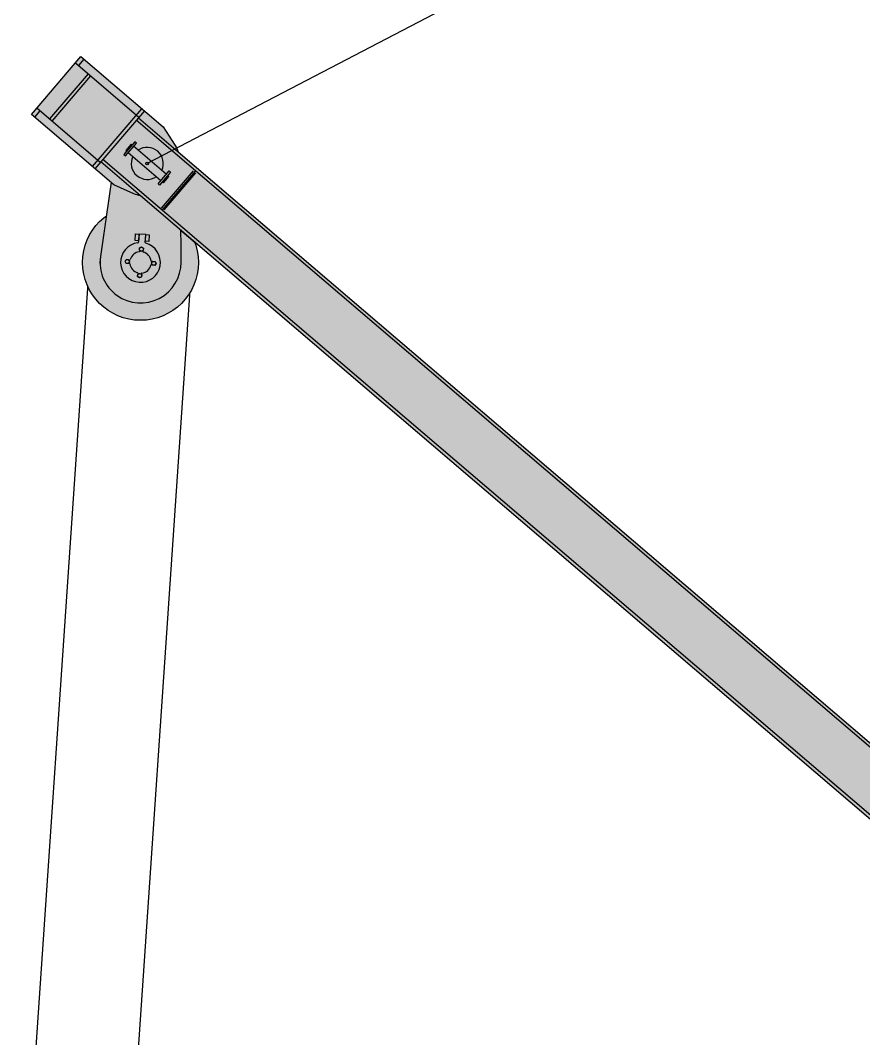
# Model space of a CAD drawing. Header units: millimetres. Extents: x 3847 to 29691, y 5505 to 44718.
# Drawn here: x 6560 to 11656, y 27558 to 33714 of the extents above; entities that cross this region are included whole.
import ezdxf
from ezdxf.enums import TextEntityAlignment as Align

# ---------------------------------------------------------------- set-up
doc = ezdxf.new("R2010")
doc.units = ezdxf.units.MM
doc.set_wipeout_variables(frame=1)
doc.layers.add('Техника. Кран Liebherr LR 1750', color=251, linetype='Continuous', lineweight=30)
doc.layers.add('Техника. Кран Liebherr LR 1750. Штриховка', color=7, linetype='Continuous', lineweight=15, true_color=0xefd96b)
doc.styles.get("Standard").update_dxf_attribs({"font": ''})
doc.styles.get('Standard').set_extended_font_data('Mipgost')

# ---------------------------------------------------------------- blocks, each defined once
blk = doc.blocks.new('BLOCK-20150606.23495026')
at = {"color": 0, "linetype": 'ByBlock', "lineweight": -2, "transparency": 16777216}
blk.add_wipeout([(-315, -244.1), (-324.8, -277.9), (-351.8, -300.4), (-386.8, -303.8), (-417.7, -287.1), (-417.7, -287.1), (-513.6, -189.8), (-513.6, -189.8), (-514.2, -189.1), (-514.6, -188.2), (-514.9, -187.3), (-515, -186.3), (-515, -180), (-540, -180), (-540, -175), (-11403.2, -175), (-11403.2, -175), (-11412.6, -179.9), (-11422.3, -184.3), (-11432.2, -188.1), (-11442.3, -191.5), (-11442.3, -191.5), (-11570, -230), (-12225, -230), (-12225, 230), (-11570, 230), (-11442.3, 191.5), (-11442.3, 191.5), (-11432.2, 188.1), (-11422.3, 184.3), (-11412.6, 179.9), (-11403.2, 175), (-11403.2, 175), (-690.3, 175), (-690.3, 175), (-660.8, 210), (-617, 223), (-573.2, 210), (-543.7, 175), (-543.7, 175), (-540, 175), (-540, 180), (-315, 180), (-315, 175), (-243.6, 175), (-243.6, 175), (-234.6, 187), (-224.9, 198.5), (-214.7, 209.5), (-203.9, 220), (-203.9, 220), (-39.7, 220), (-39.7, 220), (-29, 209.5), (-18.7, 198.5), (-9.1, 187), (0, 175), (0, 175), (0, 175), (86.6, 152.1), (150.5, 89.4), (175, 3.2), (153.7, -83.7), (92.1, -148.8), (6.5, -174.9), (0, -175), (-315, -175), (-315, -245)], dxfattribs=at).dxf.layer = 'Техника. Кран Liebherr LR 1750'
at = {"layer": 'Техника. Кран Liebherr LR 1750. Штриховка', "transparency": 16777216}
h = blk.add_hatch(color=256, dxfattribs=at)
h.dxf.hatch_style = 1
edge = h.paths.add_edge_path(flags=16)
edge.add_arc((0, 0), 93.4, 0, 360)
edge = h.paths.add_edge_path(flags=16)
edge.add_arc((-375, -245), 25, 0, 360)
edge = h.paths.add_edge_path()
edge.add_arc((-375, -245), 60, -135.42737, 0.82263, ccw=False)
edge.add_line((-417.7, -287.1), (-513.6, -189.8))
edge.add_arc((-510, -186.3), 5, 180, 224.57263, ccw=False)
edge.add_line((-515, -186.3), (-515, -180))
edge.add_line((-515, -180), (-540, -180))
edge.add_line((-540, -180), (-540, -175))
edge.add_line((-540, -175), (-11403.2, -175))
edge.add_arc((-11500, 0), 200, 286.779, 298.95502, ccw=False)
edge.add_line((-11442.3, -191.5), (-11570, -230))
edge.add_line((-11570, -230), (-12225, -230))
edge.add_line((-12225, -230), (-12225, 230))
edge.add_line((-12225, 230), (-11570, 230))
edge.add_line((-11570, 230), (-11442.3, 191.5))
edge.add_arc((-11500, 0), 200, 61.04498, 73.221, ccw=False)
edge.add_line((-11403.2, 175), (-690.3, 175))
edge.add_arc((-617, 143), 80, 23.55557, 156.44443, ccw=False)
edge.add_line((-543.7, 175), (-540, 175))
edge.add_line((-540, 175), (-540, 180))
edge.add_line((-540, 180), (-315, 180))
edge.add_line((-315, 180), (-315, 175))
edge.add_line((-315, 175), (-243.6, 175))
edge.add_arc((0, -0.1), 300.1, 132.8159, 144.29714, ccw=False)
edge.add_line((-203.9, 220), (-39.7, 220))
edge.add_arc((-243.7, -0.1), 300.1, 35.70286, 47.1841, ccw=False)
edge.add_arc((0, 0), 175, -90, 90, ccw=False)
edge.add_line((0, -175), (-315, -175))
edge.add_line((-315, -175), (-315, -245))
edge.add_line((-315, -245), (-315, -244.1))
at = {"color": 0, "linetype": 'ByBlock', "lineweight": -2, "ltscale": 20, "transparency": 16777216}
for p, q in [((-12200, 230), (-12200, 180)), ((-11740, -230), (-11740, 230)), ((-11720, 230), (-11720, -230)), ((-12225, 180), (-11720, 180)), ((-12124.4, 180), (-12124.4, -180)), ((-12105, 180), (-12105, -180)), ((-11720, 175), (-11403.2, 175)), ((-540, 155), (-11720, 155)), ((-11258.8, -148.7), (-11258.8, 146.8)), ((-11250, 155), (-11250, -155)), ((-11241.2, 146.8), (-11241.2, -148.7)), ((-11642, 25), (-11650, 25)), ((-11650, 25), (-11650, -25)), ((-11642, 51), (-11642, -51)), ((-11630, 51), (-11642, 51)), ((-11630, -51), (-11630, 51)), ((-11370, 25), (-11630, 25)), ((-11370, 51), (-11358, 51)), ((-11370, -51), (-11370, 51)), ((-11358, 51), (-11358, -51)), ((-11350, 25), (-11358, 25)), ((-11350, -25), (-11350, 25)), ((-11650, -25), (-11642, -25)), ((-11642, -51), (-11630, -51)), ((-11630, -25), (-11370, -25)), ((-11358, -51), (-11370, -51)), ((-11358, -25), (-11350, -25)), ((-11720, -180), (-12225, -180)), ((-12200, -180), (-12200, -230)), ((-11720, -155), (-540, -155)), ((-11403.2, -175), (-11720, -175))]:
    blk.add_line(p, q, dxfattribs=at)
at = {"color": 0, "linetype": 'ByBlock', "lineweight": -2, "transparency": 16777216}
blk.add_circle((-11500, 0), 8.22, dxfattribs=at)
at = {"color": 0, "linetype": 'ByBlock', "lineweight": -2, "ltscale": 20, "transparency": 16777216}
for radius, start, end in [(96.8, 14.9592, 165.0408), (96.9, 194.9592, 345.0408)]:
    blk.add_arc((-11500, 0), radius, start, end, dxfattribs=at)
at = {"layer": 'Техника. Кран Liebherr LR 1750', "color": 0, "linetype": 'ByBlock', "lineweight": -2, "transparency": 16777216}
blk.add_lwpolyline([(-540, -175), (-11403.2, -175, -0.053178), (-11442.3, -191.5), (-11570, -230), (-12225, -230), (-12225, 230), (-11570, 230), (-11442.3, 191.5, -0.053178), (-11403.2, 175), (-690.3, 175, -0.654936)], format="xyb", dxfattribs=at)
blk = doc.blocks.new('BLOCK-20150606.23524647')
at = {"color": 0, "linetype": 'ByBlock', "lineweight": -2, "transparency": 16777216}
blk.add_wipeout([(385, -116.9), (367.1, -54.3), (337.9, 3.8), (298.5, 55.5), (250.1, 99.1), (194.5, 132.9), (133.6, 155.9), (69.6, 167.2), (4.5, 166.4), (-59.3, 153.6), (-119.6, 129.3), (-174.4, 94.1), (-221.7, 49.5), (-260, -3.1), (-287.8, -62), (-304.3, -124.9), (-308.8, -189.8), (-301.3, -254.4), (-281.9, -316.5), (-251.3, -374), (-210.7, -424.8), (-161.3, -467.2), (-105, -499.7), (-43.6, -521.3), (20.7, -531.1), (85.8, -528.8), (149.2, -514.5), (209, -488.8), (262.9, -452.4), (309.2, -406.7), (346.2, -353.1), (372.7, -293.7), (387.7, -230.4), (391.1, -181.7)], dxfattribs=at)
at = {"layer": 'Техника. Кран Liebherr LR 1750. Штриховка', "true_color": 0xadadad, "transparency": 16777216}
h = blk.add_hatch(color=253, dxfattribs=at)
h.dxf.hatch_style = 1
edge = h.paths.add_edge_path()
edge.add_arc((41.1, -181.7), 350, 0, 360)
at = {"color": 0, "linetype": 'ByBlock', "lineweight": -2, "transparency": 16777216}
blk.add_circle((41.1, -181.7), 350, dxfattribs=at)
blk.add_wipeout([(-64.4, 456.2), (-64.4, 456.2), (-96, 493.9), (-135.9, 522.8), (-181.5, 541), (-230.3, 547.6), (-279.2, 542.2), (-325.2, 525), (-365.7, 497.1), (-398.2, 460.1), (-420.7, 416.4), (-431.9, 368.5), (-431, 319.3), (-418.7, 272.9), (-184.3, -277.6), (-184.3, -277.6), (-157.6, -325), (-121.1, -365.3), (-76.5, -396.6), (-26.2, -417.2), (27.5, -426.3), (81.8, -423.3), (134.1, -408.3), (181.9, -382.2), (222.6, -346.2), (254.5, -302.1), (275.8, -252), (285.5, -198.5), (283.2, -144.1), (268.9, -91.6), (249.6, -53.1)], dxfattribs=at)
at = {"layer": 'Техника. Кран Liebherr LR 1750. Штриховка', "transparency": 16777216}
h = blk.add_hatch(color=256, dxfattribs=at)
h.dxf.hatch_style = 1
edge = h.paths.add_edge_path()
edge.add_line((249.6, -53.1), (-64.4, 456.2))
edge.add_arc((-232.6, 347.3), 200.4, 32.92379, 201.79727)
edge.add_line((-418.7, 272.9), (-184.3, -277.6))
edge.add_arc((41.1, -181.7), 245, 203.0593, 391.66175)
at = {"color": 0, "linetype": 'ByBlock', "lineweight": -2, "ltscale": 20, "transparency": 16777216}
for p, q in [((-73.5, -49.5), (-55.7, -40.3)), ((-55.1, -85.1), (-73.5, -49.5)), ((-55.7, -40.3), (-37.3, -75.9)), ((-19.3, -21.5), (-54.8, -39.9)), ((-54.8, -39.9), (-33, -82.1)), ((2.6, -63.7), (-19.3, -21.5)), ((-18.4, -21), (-0.6, -11.8)), ((0, -56.6), (-18.4, -21)), ((-0.6, -11.8), (17.8, -47.4)), ((17.8, -47.4), (0, -56.6)), ((-37.3, -75.9), (-55.1, -85.1)), ((-9.5, -110), (-2, -98.3)), ((-3.1, -122.3), (-9.5, -110)), ((10.7, -122.9), (-3.1, -122.3)), ((-2, -98.3), (11.8, -98.9)), ((0.3, -122.4), (1.6, -124.9)), ((18.2, -111.3), (10.7, -122.9)), ((11.8, -98.9), (18.2, -111.3)), ((17.6, -116.6), (16.3, -114.2)), ((100.3, -140.9), (97.9, -142.2)), ((99.8, -151.3), (100.5, -137.4)), ((111.5, -158.7), (99.8, -151.3)), ((100.5, -137.4), (112.8, -131.1)), ((106.1, -158.1), (108.6, -156.9)), ((123.8, -152.4), (111.5, -158.7)), ((112.8, -131.1), (124.5, -138.5)), ((124.5, -138.5), (123.8, -152.4)), ((-42.3, -224.8), (-41.6, -211)), ((-30.6, -232.3), (-42.3, -224.8)), ((-41.6, -211), (-29.3, -204.6)), ((-18.3, -225.9), (-30.6, -232.3)), ((-29.3, -204.6), (-17.6, -212.1)), ((-24, -205.2), (-26.4, -206.5)), ((-17.6, -212.1), (-18.3, -225.9)), ((-18.1, -222.4), (-15.7, -221.2)), ((64, -252.1), (71.5, -240.4)), ((71.5, -240.4), (85.3, -241)), ((81.9, -240.9), (80.6, -238.4)), ((85.3, -241), (91.7, -253.4)), ((70.4, -264.4), (64, -252.1)), ((64.6, -246.7), (65.9, -249.2)), ((84.2, -265), (70.4, -264.4)), ((91.7, -253.4), (84.2, -265))]:
    blk.add_line(p, q, dxfattribs=at)
blk.add_lwpolyline([(249.6, -53.1), (-64.4, 456.2, 0.907329), (-418.7, 272.9), (-184.3, -277.6, 1.078036), (249.6, -53.1)], format="xyb", dxfattribs=at)
at = {"color": 0, "linetype": 'ByBlock', "lineweight": -2, "transparency": 16777216}
blk.add_circle((-234.7, 351.2), 38.8, dxfattribs=at)
at = {"color": 0, "linetype": 'ByBlock', "lineweight": -2, "ltscale": 20, "transparency": 16777216}
for centre in [(4.3, -110.6), (112.1, -144.9), (-30, -218.4), (77.9, -252.7)]:
    blk.add_circle(centre, 12, dxfattribs=at)
for centre, radius, start, end in [((41.1, -181.7), 120, 128.89748, 105.82357), ((-37.4, -84.4), 5, 308.89748, 27.36053), ((7, -61.4), 5, 207.36053, 285.82357), ((22, -114.3), 5, 207.36053, 285.82357), ((41.1, -181.7), 65, 38.89748, 105.82357), ((41.1, -181.7), 65, 128.89749, 195.82358), ((-2.9, -127.2), 5, 308.89749, 27.36053), ((41.1, -181.7), 65, 308.89749, 18.15214), ((95.6, -137.7), 5, 218.89748, 297.36053), ((108.4, -162.6), 5, 117.36053, 195.82357), ((-26.3, -200.8), 5, 297.36053, 15.82358), ((-13.4, -225.6), 5, 38.8975, 117.36053), ((41.1, -181.7), 65, 218.8975, 285.82357), ((60.2, -249), 5, 27.36053, 105.82357), ((85, -236.1), 5, 128.89749, 207.36053)]:
    blk.add_arc(centre, radius, start, end, dxfattribs=at)
blk = doc.blocks.new('*U144')
at = {"color": 0, "linetype": 'ByBlock', "lineweight": -2, "transparency": 16777216}
blk.add_lwpolyline([(-7788.6, 4699.1), (-7372, 10826), (-7990.5, 10868.1), (-8407.1, 4741.2)], close=True, dxfattribs=at)
at = {"layer": 'Defpoints', "color": 250, "linetype": 'ByBlock', "lineweight": -2}
blk.add_attdef('МАРКА', text='', height=250, dxfattribs=at).set_placement((-5007.7, 2984.1), align=Align.MIDDLE_CENTER)
at = {"color": 0, "linetype": 'ByBlock', "lineweight": -2, "ltscale": 20, "transparency": 16777216, "rotation": 328.736099887751}
blk.add_blockref('BLOCK-20150606.23524647', (-7622.1, 11023.6), dxfattribs=at)
at = {"color": 0, "linetype": 'ByBlock', "lineweight": -2, "ltscale": 20, "transparency": 16777216, "rotation": 319.4672989465461}
blk.add_blockref('BLOCK-20150606.23495026', (1100, 3972), dxfattribs=at)
at = {"color": 0, "linetype": 'ByBlock', "lineweight": -2, "transparency": 16777216}
blk.add_line((11124.4, 21234.5), (-7640.4, 11445.6), dxfattribs=at)

msp = doc.modelspace()

# ---------------------------------------------------------------- block references
at = {"layer": 'Техника. Кран Liebherr LR 1750'}
msp.add_blockref('*U144', (14967.6, 21403.9), dxfattribs=at)

doc.saveas('drawing.dxf')
